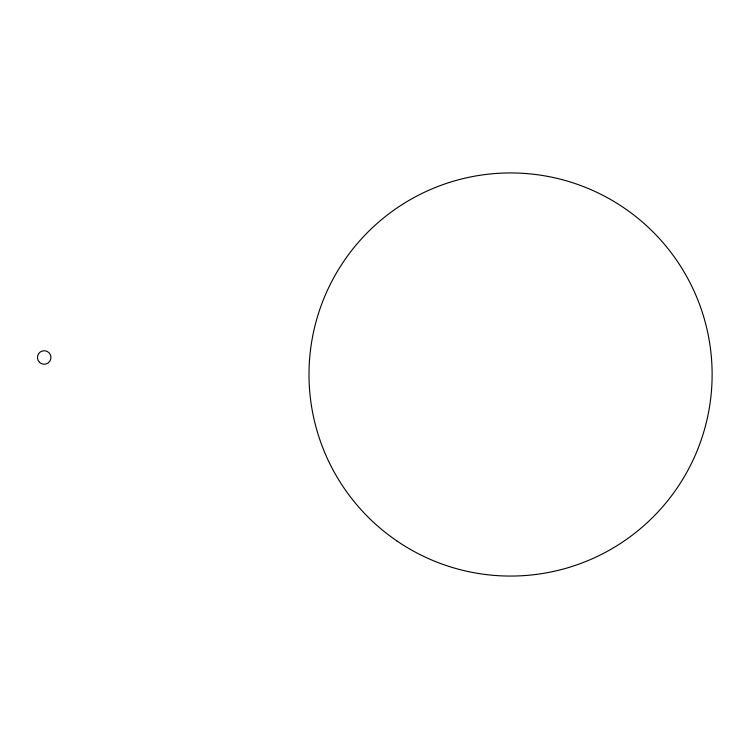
<?xml version="1.0" encoding="UTF-8"?>
<svg xmlns="http://www.w3.org/2000/svg" width="749" height="749" viewBox="0 0 749 749"><rect width="100%" height="100%" fill="white"/><g stroke="black" fill="none" stroke-linecap="round" stroke-linejoin="round"><path stroke-width="1.12" d="M39.463 362.291A6.75 6.75 0 0 0 50.735 359.174A6.75 6.75 0 0 0 42.403 350.972A6.75 6.75 0 0 0 39.463 362.291M396.904 540.956A201.556 201.556 0 0 0 711.55 389.705A201.556 201.556 0 0 0 423.241 192.839A201.556 201.556 0 0 0 396.904 540.956"/></g></svg>
